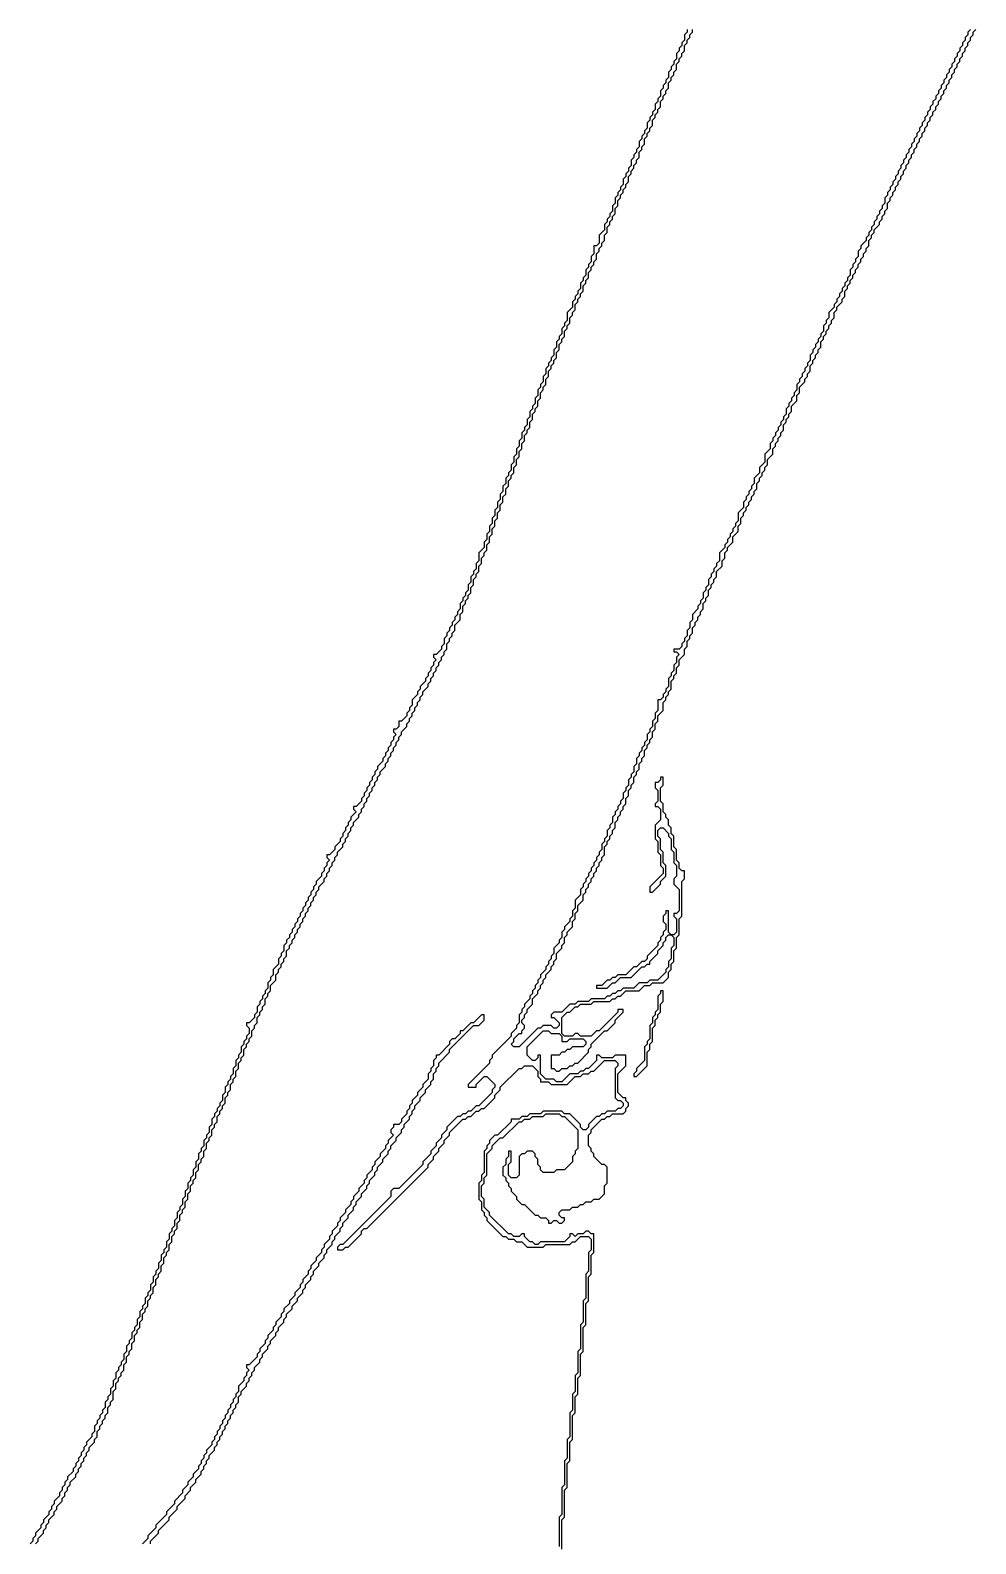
# Model space of a CAD drawing. Header units: metres. Extents: x 0 to 100, y 0 to 141.
# Drawn here: x 30.23 to 39.08, y 35.08 to 49.24 of the extents above; entities that cross this region are included whole.
import ezdxf

# ---------------------------------------------------------------- set-up
doc = ezdxf.new("R2010")
doc.units = ezdxf.units.M

msp = doc.modelspace()

# ---------------------------------------------------------------- linework, layer by layer
for points in [[(36.375, 49.25), (36.375, 49.225), (36.35, 49.2), (36.35, 49.15), (36.325, 49.125), (36.325, 49.1), (36.3, 49.075), (36.3, 49.05), (36.275, 49.025), (36.275, 48.975), (36.25, 48.95), (36.25, 48.925), (36.225, 48.9), (36.225, 48.875), (36.2, 48.85), (36.2, 48.8), (36.175, 48.775), (36.175, 48.75), (36.15, 48.725), (36.15, 48.7), (36.125, 48.675), (36.125, 48.625), (36.1, 48.6), (36.1, 48.575), (36.075, 48.55), (36.075, 48.5), (36.05, 48.475), (36.05, 48.45), (36.025, 48.425), (36.025, 48.4), (36, 48.375), (36, 48.325), (35.975, 48.3), (35.975, 48.275), (35.95, 48.25), (35.95, 48.225), (35.925, 48.2), (35.925, 48.15), (35.9, 48.125), (35.9, 48.1), (35.875, 48.075), (35.875, 48.05), (35.85, 48.025), (35.85, 47.975), (35.825, 47.95), (35.825, 47.925), (35.8, 47.9), (35.8, 47.875), (35.775, 47.85), (35.775, 47.8), (35.75, 47.775), (35.75, 47.75), (35.725, 47.725), (35.725, 47.7), (35.7, 47.675), (35.7, 47.625), (35.675, 47.6), (35.675, 47.55), (35.65, 47.525), (35.65, 47.5), (35.625, 47.475), (35.625, 47.45), (35.6, 47.425), (35.6, 47.375), (35.55, 47.325), (35.55, 47.25), (35.525, 47.225), (35.5, 47.225), (35.5, 47.15), (35.475, 47.125), (35.475, 47.075), (35.45, 47.05), (35.45, 47.025), (35.425, 47), (35.425, 46.95), (35.4, 46.925), (35.4, 46.9), (35.375, 46.875), (35.375, 46.825), (35.35, 46.8), (35.35, 46.775), (35.325, 46.75), (35.325, 46.725), (35.3, 46.7), (35.3, 46.65), (35.25, 46.6), (35.25, 46.525), (35.225, 46.5), (35.225, 46.475), (35.2, 46.45), (35.2, 46.4), (35.175, 46.375), (35.175, 46.35), (35.15, 46.325), (35.15, 46.275), (35.125, 46.25), (35.125, 46.2), (35.1, 46.175), (35.1, 46.15), (35.075, 46.125), (35.075, 46.1), (35.05, 46.075), (35.05, 46.025), (35.025, 46), (35.025, 45.95), (35, 45.925), (35, 45.9), (34.975, 45.875), (34.975, 45.825), (34.95, 45.8), (34.95, 45.75), (34.925, 45.725), (34.925, 45.7), (34.9, 45.675), (34.9, 45.625), (34.875, 45.6), (34.875, 45.55), (34.85, 45.525), (34.85, 45.5), (34.825, 45.475), (34.825, 45.425), (34.8, 45.4), (34.8, 45.35), (34.775, 45.325), (34.775, 45.275), (34.75, 45.25), (34.75, 45.2), (34.725, 45.175), (34.725, 45.125), (34.7, 45.1), (34.7, 45.075), (34.675, 45.05), (34.675, 45), (34.65, 44.975), (34.65, 44.925), (34.625, 44.9), (34.625, 44.85), (34.6, 44.825), (34.6, 44.775), (34.575, 44.75), (34.575, 44.7), (34.55, 44.675), (34.55, 44.625), (34.525, 44.6), (34.525, 44.55), (34.5, 44.525), (34.5, 44.475), (34.475, 44.45), (34.475, 44.4), (34.425, 44.35), (34.425, 44.275), (34.4, 44.25), (34.4, 44.2), (34.375, 44.175), (34.375, 44.15), (34.35, 44.125), (34.35, 44.075), (34.325, 44.05), (34.325, 44), (34.3, 43.975), (34.3, 43.95), (34.275, 43.925), (34.275, 43.9), (34.25, 43.875), (34.25, 43.825), (34.225, 43.8), (34.225, 43.775), (34.2, 43.75), (34.2, 43.725), (34.175, 43.7), (34.175, 43.675), (34.15, 43.65), (34.15, 43.625), (34.125, 43.6), (34.125, 43.575), (34.1, 43.55), (34.1, 43.5), (34.075, 43.475), (34.075, 43.45), (34.025, 43.4), (34, 43.4), (34, 43.375), (34.025, 43.35), (34, 43.325), (34, 43.3), (33.975, 43.275), (33.975, 43.25), (33.95, 43.225), (33.95, 43.2), (33.925, 43.175), (33.925, 43.15), (33.875, 43.1), (33.875, 43.075), (33.85, 43.05), (33.85, 43.025), (33.8, 42.975), (33.8, 42.925), (33.775, 42.9), (33.775, 42.875), (33.75, 42.85), (33.75, 42.825), (33.7, 42.775), (33.675, 42.775), (33.675, 42.725), (33.65, 42.7), (33.625, 42.7), (33.625, 42.675), (33.65, 42.65), (33.625, 42.625), (33.625, 42.6), (33.6, 42.575), (33.6, 42.55), (33.575, 42.525), (33.575, 42.5), (33.55, 42.475), (33.55, 42.45), (33.525, 42.425), (33.525, 42.4), (33.475, 42.35), (33.475, 42.325), (33.45, 42.3), (33.45, 42.275), (33.425, 42.25), (33.425, 42.225), (33.4, 42.2), (33.4, 42.175), (33.375, 42.15), (33.375, 42.125), (33.35, 42.1), (33.35, 42.075), (33.325, 42.05), (33.325, 42.025), (33.275, 41.975), (33.25, 41.975), (33.25, 41.95), (33.275, 41.925), (33.225, 41.875), (33.225, 41.85), (33.2, 41.825), (33.2, 41.8), (33.175, 41.775), (33.175, 41.75), (33.15, 41.725), (33.15, 41.7), (33.125, 41.675), (33.125, 41.65), (33.075, 41.6), (33.075, 41.575), (33.025, 41.525), (33, 41.525), (33, 41.5), (33.025, 41.475), (33, 41.45), (33, 41.425), (32.975, 41.4), (32.975, 41.375), (32.95, 41.35), (32.95, 41.325), (32.9, 41.275), (32.9, 41.25), (32.875, 41.225), (32.875, 41.2), (32.85, 41.175), (32.85, 41.15), (32.825, 41.125), (32.825, 41.1), (32.8, 41.075), (32.8, 41.05), (32.775, 41.025), (32.775, 41), (32.75, 40.975), (32.75, 40.95), (32.725, 40.925), (32.725, 40.9), (32.7, 40.875), (32.7, 40.85), (32.675, 40.825), (32.675, 40.8), (32.65, 40.775), (32.65, 40.75), (32.625, 40.725), (32.625, 40.7), (32.6, 40.675), (32.6, 40.625), (32.575, 40.6), (32.575, 40.575), (32.55, 40.55), (32.55, 40.5), (32.5, 40.45), (32.5, 40.4), (32.475, 40.375), (32.475, 40.35), (32.45, 40.325), (32.45, 40.275), (32.425, 40.25), (32.425, 40.225), (32.4, 40.2), (32.4, 40.175), (32.375, 40.15), (32.375, 40.125), (32.35, 40.1), (32.35, 40.05), (32.325, 40.025), (32.325, 40), (32.275, 39.95), (32.25, 39.95), (32.25, 39.925), (32.275, 39.9), (32.275, 39.85), (32.25, 39.825), (32.25, 39.8), (32.225, 39.775), (32.225, 39.75), (32.2, 39.725), (32.2, 39.675), (32.175, 39.65), (32.175, 39.625), (32.15, 39.6), (32.15, 39.55), (32.125, 39.525), (32.125, 39.475), (32.1, 39.45), (32.1, 39.425), (32.075, 39.4), (32.075, 39.375), (32.05, 39.35), (32.05, 39.3), (32.025, 39.275), (32.025, 39.225), (32, 39.2), (32, 39.175), (31.975, 39.15), (31.975, 39.125), (31.95, 39.1), (31.95, 39.075), (31.925, 39.05), (31.925, 39), (31.9, 38.975), (31.9, 38.925), (31.875, 38.9), (31.875, 38.875), (31.85, 38.85), (31.85, 38.8), (31.825, 38.775), (31.825, 38.75), (31.8, 38.725), (31.8, 38.675), (31.775, 38.65), (31.775, 38.6), (31.75, 38.575), (31.75, 38.525), (31.725, 38.5), (31.725, 38.475), (31.7, 38.45), (31.7, 38.4), (31.675, 38.375), (31.675, 38.325), (31.65, 38.3), (31.65, 38.25), (31.625, 38.225), (31.625, 38.2), (31.6, 38.175), (31.6, 38.125), (31.575, 38.1), (31.575, 38.05), (31.55, 38.025), (31.55, 38), (31.525, 37.975), (31.525, 37.925), (31.5, 37.9), (31.5, 37.85), (31.475, 37.825), (31.475, 37.8), (31.45, 37.775), (31.45, 37.725), (31.425, 37.7), (31.425, 37.65), (31.4, 37.625), (31.4, 37.6), (31.375, 37.575), (31.375, 37.525), (31.35, 37.5), (31.35, 37.45), (31.325, 37.425), (31.325, 37.4), (31.3, 37.375), (31.3, 37.325), (31.275, 37.3), (31.275, 37.275), (31.25, 37.25), (31.25, 37.2), (31.225, 37.175), (31.225, 37.125), (31.2, 37.1), (31.2, 37.075), (31.175, 37.05), (31.175, 37), (31.15, 36.975), (31.15, 36.95), (31.125, 36.925), (31.125, 36.875), (31.1, 36.85), (31.1, 36.8), (31.075, 36.775), (31.075, 36.75), (31.05, 36.725), (31.05, 36.7), (31.025, 36.675), (31.025, 36.625), (31, 36.6), (31, 36.55), (30.975, 36.525), (30.975, 36.475), (30.95, 36.45), (30.95, 36.425), (30.925, 36.4), (30.925, 36.35), (30.9, 36.325), (30.9, 36.3), (30.875, 36.275), (30.875, 36.25), (30.85, 36.225), (30.85, 36.2), (30.825, 36.175), (30.825, 36.125), (30.8, 36.1), (30.8, 36.075), (30.75, 36.025), (30.75, 36), (30.725, 35.975), (30.725, 35.95), (30.7, 35.925), (30.7, 35.9), (30.675, 35.875), (30.675, 35.85), (30.65, 35.825), (30.65, 35.8), (30.625, 35.775), (30.625, 35.75), (30.575, 35.7), (30.575, 35.675), (30.55, 35.65), (30.55, 35.625), (30.525, 35.6), (30.525, 35.575), (30.5, 35.55), (30.5, 35.525), (30.45, 35.475), (30.45, 35.45), (30.425, 35.425), (30.425, 35.4), (30.4, 35.375), (30.4, 35.35), (30.35, 35.3), (30.35, 35.275), (30.325, 35.25), (30.325, 35.225), (30.275, 35.175), (30.275, 35.15), (30.25, 35.125), (30.25, 35.1), (30.225, 35.075)], [(30.275, 35.075), (30.3, 35.1), (30.3, 35.125), (30.35, 35.175), (30.35, 35.2), (30.375, 35.225), (30.375, 35.25), (30.4, 35.275), (30.4, 35.3), (30.45, 35.35), (30.45, 35.375), (30.475, 35.4), (30.475, 35.425), (30.525, 35.475), (30.525, 35.5), (30.55, 35.525), (30.55, 35.55), (30.575, 35.575), (30.575, 35.6), (30.6, 35.625), (30.6, 35.65), (30.65, 35.7), (30.65, 35.725), (30.675, 35.75), (30.675, 35.775), (30.7, 35.8), (30.7, 35.825), (30.725, 35.85), (30.725, 35.875), (30.75, 35.9), (30.75, 35.925), (30.775, 35.95), (30.775, 35.975), (30.825, 36.025), (30.825, 36.05), (30.85, 36.075), (30.85, 36.125), (30.875, 36.15), (30.875, 36.175), (30.9, 36.2), (30.9, 36.225), (30.925, 36.25), (30.925, 36.275), (30.95, 36.3), (30.95, 36.35), (30.975, 36.375), (30.975, 36.4), (31, 36.425), (31, 36.5), (31.025, 36.525), (31.025, 36.575), (31.05, 36.6), (31.05, 36.625), (31.075, 36.65), (31.075, 36.675), (31.1, 36.7), (31.1, 36.75), (31.125, 36.775), (31.125, 36.825), (31.15, 36.85), (31.15, 36.875), (31.175, 36.9), (31.175, 36.95), (31.2, 36.975), (31.2, 37.025), (31.225, 37.05), (31.225, 37.075), (31.25, 37.1), (31.25, 37.15), (31.275, 37.175), (31.275, 37.225), (31.3, 37.25), (31.3, 37.275), (31.325, 37.3), (31.325, 37.35), (31.35, 37.375), (31.35, 37.4), (31.375, 37.425), (31.375, 37.475), (31.4, 37.5), (31.4, 37.55), (31.425, 37.575), (31.425, 37.6), (31.45, 37.625), (31.45, 37.675), (31.475, 37.7), (31.475, 37.75), (31.5, 37.775), (31.5, 37.8), (31.525, 37.825), (31.525, 37.875), (31.55, 37.9), (31.55, 37.95), (31.575, 37.975), (31.575, 38), (31.6, 38.025), (31.6, 38.075), (31.625, 38.1), (31.625, 38.15), (31.65, 38.175), (31.65, 38.2), (31.675, 38.225), (31.675, 38.275), (31.7, 38.3), (31.7, 38.35), (31.725, 38.375), (31.725, 38.425), (31.75, 38.45), (31.75, 38.475), (31.775, 38.5), (31.775, 38.55), (31.8, 38.575), (31.8, 38.625), (31.825, 38.65), (31.825, 38.675), (31.85, 38.7), (31.85, 38.75), (31.875, 38.775), (31.875, 38.825), (31.9, 38.85), (31.9, 38.875), (31.925, 38.9), (31.925, 38.95), (31.95, 38.975), (31.95, 39), (31.975, 39.025), (31.975, 39.075), (32, 39.1), (32, 39.125), (32.025, 39.15), (32.025, 39.175), (32.05, 39.2), (32.05, 39.25), (32.075, 39.275), (32.075, 39.3), (32.1, 39.325), (32.1, 39.375), (32.125, 39.4), (32.125, 39.425), (32.15, 39.45), (32.15, 39.5), (32.175, 39.525), (32.175, 39.575), (32.2, 39.6), (32.2, 39.625), (32.225, 39.65), (32.225, 39.7), (32.25, 39.725), (32.25, 39.75), (32.275, 39.775), (32.275, 39.8), (32.3, 39.825), (32.3, 39.875), (32.325, 39.9), (32.325, 39.925), (32.35, 39.95), (32.35, 40), (32.375, 40.025), (32.375, 40.05), (32.4, 40.075), (32.4, 40.1), (32.425, 40.125), (32.425, 40.175), (32.45, 40.2), (32.45, 40.225), (32.475, 40.25), (32.475, 40.3), (32.525, 40.35), (32.525, 40.4), (32.55, 40.425), (32.55, 40.45), (32.575, 40.475), (32.575, 40.5), (32.6, 40.525), (32.6, 40.55), (32.625, 40.575), (32.625, 40.625), (32.65, 40.65), (32.65, 40.675), (32.675, 40.7), (32.675, 40.725), (32.7, 40.75), (32.7, 40.775), (32.725, 40.8), (32.725, 40.825), (32.75, 40.85), (32.75, 40.875), (32.775, 40.9), (32.775, 40.925), (32.8, 40.95), (32.8, 40.975), (32.825, 41), (32.825, 41.025), (32.85, 41.05), (32.85, 41.075), (32.875, 41.1), (32.875, 41.125), (32.9, 41.15), (32.9, 41.175), (32.925, 41.2), (32.925, 41.225), (32.975, 41.275), (32.975, 41.3), (33, 41.325), (33, 41.35), (33.025, 41.375), (33.025, 41.4), (33.05, 41.425), (33.05, 41.45), (33.075, 41.475), (33.075, 41.5), (33.1, 41.525), (33.1, 41.55), (33.15, 41.6), (33.15, 41.625), (33.175, 41.65), (33.175, 41.675), (33.2, 41.7), (33.2, 41.725), (33.225, 41.75), (33.225, 41.775), (33.25, 41.8), (33.25, 41.825), (33.3, 41.875), (33.3, 41.9), (33.325, 41.925), (33.325, 41.95), (33.35, 41.975), (33.35, 42), (33.375, 42.025), (33.375, 42.05), (33.4, 42.075), (33.4, 42.1), (33.425, 42.125), (33.425, 42.15), (33.45, 42.175), (33.45, 42.2), (33.475, 42.225), (33.475, 42.25), (33.5, 42.275), (33.5, 42.3), (33.55, 42.35), (33.55, 42.375), (33.575, 42.4), (33.575, 42.425), (33.6, 42.45), (33.6, 42.475), (33.625, 42.5), (33.625, 42.525), (33.65, 42.55), (33.65, 42.575), (33.675, 42.6), (33.675, 42.625), (33.7, 42.65), (33.7, 42.675), (33.75, 42.725), (33.75, 42.75), (33.775, 42.775), (33.775, 42.8), (33.8, 42.825), (33.8, 42.85), (33.825, 42.875), (33.825, 42.9), (33.85, 42.925), (33.85, 42.95), (33.875, 42.975), (33.875, 43), (33.9, 43.025), (33.9, 43.05), (33.95, 43.1), (33.95, 43.125), (33.975, 43.15), (33.975, 43.175), (34, 43.2), (34, 43.225), (34.025, 43.25), (34.025, 43.275), (34.05, 43.3), (34.05, 43.325), (34.075, 43.35), (34.075, 43.375), (34.1, 43.4), (34.1, 43.425), (34.125, 43.45), (34.125, 43.5), (34.15, 43.525), (34.15, 43.55), (34.175, 43.575), (34.175, 43.6), (34.2, 43.625), (34.2, 43.675), (34.25, 43.725), (34.25, 43.775), (34.275, 43.8), (34.275, 43.85), (34.3, 43.875), (34.3, 43.9), (34.325, 43.925), (34.325, 43.95), (34.35, 43.975), (34.35, 44.025), (34.375, 44.05), (34.375, 44.1), (34.4, 44.125), (34.4, 44.15), (34.425, 44.175), (34.425, 44.225), (34.45, 44.25), (34.45, 44.3), (34.475, 44.325), (34.475, 44.35), (34.5, 44.375), (34.5, 44.425), (34.525, 44.45), (34.525, 44.5), (34.55, 44.525), (34.55, 44.575), (34.575, 44.6), (34.575, 44.65), (34.6, 44.675), (34.6, 44.725), (34.625, 44.75), (34.625, 44.8), (34.65, 44.825), (34.65, 44.875), (34.675, 44.9), (34.675, 44.95), (34.7, 44.975), (34.7, 45.025), (34.725, 45.05), (34.725, 45.075), (34.75, 45.1), (34.75, 45.15), (34.775, 45.175), (34.775, 45.225), (34.8, 45.25), (34.8, 45.3), (34.825, 45.325), (34.825, 45.375), (34.85, 45.4), (34.85, 45.45), (34.875, 45.475), (34.875, 45.5), (34.9, 45.525), (34.9, 45.575), (34.925, 45.6), (34.925, 45.65), (34.95, 45.675), (34.95, 45.7), (34.975, 45.725), (34.975, 45.775), (35, 45.8), (35, 45.85), (35.025, 45.875), (35.025, 45.9), (35.05, 45.925), (35.05, 45.975), (35.075, 46), (35.075, 46.05), (35.1, 46.075), (35.1, 46.1), (35.125, 46.125), (35.125, 46.15), (35.15, 46.175), (35.15, 46.225), (35.175, 46.25), (35.175, 46.3), (35.2, 46.325), (35.2, 46.35), (35.225, 46.375), (35.225, 46.425), (35.25, 46.45), (35.25, 46.475), (35.275, 46.5), (35.275, 46.55), (35.3, 46.575), (35.3, 46.6), (35.325, 46.625), (35.325, 46.675), (35.35, 46.7), (35.35, 46.725), (35.375, 46.75), (35.375, 46.775), (35.4, 46.8), (35.4, 46.85), (35.425, 46.875), (35.425, 46.9), (35.45, 46.925), (35.45, 46.975), (35.475, 47), (35.475, 47.025), (35.5, 47.05), (35.5, 47.075), (35.525, 47.1), (35.525, 47.15), (35.55, 47.175), (35.55, 47.2), (35.575, 47.225), (35.575, 47.25), (35.6, 47.275), (35.6, 47.325), (35.625, 47.35), (35.625, 47.4), (35.65, 47.425), (35.65, 47.45), (35.675, 47.475), (35.675, 47.5), (35.7, 47.525), (35.7, 47.575), (35.725, 47.6), (35.725, 47.65), (35.75, 47.675), (35.75, 47.7), (35.775, 47.725), (35.775, 47.75), (35.8, 47.775), (35.8, 47.8), (35.825, 47.825), (35.825, 47.875), (35.85, 47.9), (35.85, 47.925), (35.875, 47.95), (35.875, 47.975), (35.9, 48), (35.9, 48.025), (35.925, 48.05), (35.925, 48.1), (35.95, 48.125), (35.95, 48.15), (35.975, 48.175), (35.975, 48.225), (36, 48.25), (36, 48.275), (36.025, 48.3), (36.025, 48.325), (36.05, 48.35), (36.05, 48.4), (36.075, 48.425), (36.075, 48.45), (36.1, 48.475), (36.1, 48.5), (36.125, 48.525), (36.125, 48.575), (36.15, 48.6), (36.15, 48.625), (36.175, 48.65), (36.175, 48.675), (36.2, 48.7), (36.2, 48.75), (36.225, 48.775), (36.225, 48.8), (36.25, 48.825), (36.25, 48.85), (36.275, 48.875), (36.275, 48.925), (36.3, 48.95), (36.3, 48.975), (36.325, 49), (36.325, 49.025), (36.35, 49.05), (36.35, 49.1), (36.375, 49.125), (36.375, 49.15), (36.4, 49.175), (36.4, 49.2), (36.425, 49.225), (36.425, 49.25)], [(39.025, 49.25), (39, 49.225), (39, 49.2), (38.975, 49.175), (38.975, 49.15), (38.95, 49.125), (38.95, 49.1), (38.925, 49.075), (38.925, 49.05), (38.9, 49.025), (38.9, 49), (38.875, 48.975), (38.875, 48.95), (38.85, 48.925), (38.85, 48.9), (38.825, 48.875), (38.825, 48.85), (38.8, 48.825), (38.8, 48.8), (38.775, 48.775), (38.775, 48.75), (38.75, 48.725), (38.75, 48.7), (38.725, 48.675), (38.725, 48.65), (38.7, 48.625), (38.7, 48.6), (38.675, 48.575), (38.675, 48.55), (38.65, 48.525), (38.65, 48.5), (38.625, 48.475), (38.625, 48.45), (38.6, 48.425), (38.6, 48.4), (38.575, 48.375), (38.575, 48.35), (38.55, 48.325), (38.55, 48.3), (38.525, 48.275), (38.525, 48.25), (38.5, 48.225), (38.5, 48.2), (38.475, 48.175), (38.475, 48.15), (38.45, 48.125), (38.45, 48.1), (38.425, 48.075), (38.425, 48.05), (38.4, 48.025), (38.4, 48), (38.375, 47.975), (38.375, 47.95), (38.35, 47.925), (38.35, 47.9), (38.325, 47.875), (38.325, 47.85), (38.3, 47.825), (38.3, 47.8), (38.275, 47.775), (38.275, 47.75), (38.25, 47.725), (38.25, 47.7), (38.225, 47.675), (38.225, 47.625), (38.2, 47.6), (38.2, 47.575), (38.175, 47.55), (38.175, 47.525), (38.15, 47.5), (38.15, 47.475), (38.125, 47.45), (38.125, 47.425), (38.1, 47.4), (38.1, 47.375), (38.075, 47.35), (38.075, 47.325), (38.05, 47.3), (38.05, 47.275), (38, 47.225), (38, 47.2), (37.975, 47.175), (37.975, 47.125), (37.95, 47.1), (37.95, 47.075), (37.925, 47.05), (37.925, 47.025), (37.9, 47), (37.9, 46.95), (37.875, 46.925), (37.875, 46.9), (37.85, 46.875), (37.85, 46.85), (37.825, 46.825), (37.825, 46.8), (37.8, 46.775), (37.8, 46.75), (37.775, 46.725), (37.775, 46.7), (37.75, 46.675), (37.75, 46.65), (37.7, 46.6), (37.7, 46.55), (37.675, 46.525), (37.675, 46.5), (37.65, 46.475), (37.65, 46.425), (37.625, 46.4), (37.625, 46.375), (37.6, 46.35), (37.6, 46.325), (37.575, 46.3), (37.575, 46.275), (37.55, 46.25), (37.55, 46.225), (37.525, 46.2), (37.525, 46.15), (37.5, 46.125), (37.5, 46.1), (37.475, 46.075), (37.475, 46.05), (37.45, 46.025), (37.45, 46), (37.425, 45.975), (37.425, 45.95), (37.4, 45.925), (37.4, 45.875), (37.375, 45.85), (37.375, 45.825), (37.35, 45.8), (37.35, 45.775), (37.325, 45.75), (37.325, 45.725), (37.3, 45.7), (37.3, 45.65), (37.275, 45.625), (37.275, 45.6), (37.25, 45.575), (37.25, 45.55), (37.225, 45.525), (37.225, 45.5), (37.2, 45.475), (37.2, 45.45), (37.175, 45.425), (37.175, 45.4), (37.15, 45.375), (37.15, 45.325), (37.1, 45.275), (37.1, 45.2), (37.05, 45.15), (37.05, 45.1), (37, 45.05), (37, 45), (36.975, 44.975), (36.975, 44.95), (36.95, 44.925), (36.95, 44.9), (36.925, 44.875), (36.925, 44.85), (36.9, 44.825), (36.9, 44.775), (36.85, 44.725), (36.85, 44.65), (36.825, 44.625), (36.825, 44.6), (36.8, 44.575), (36.8, 44.55), (36.775, 44.525), (36.775, 44.5), (36.75, 44.475), (36.75, 44.45), (36.725, 44.425), (36.725, 44.4), (36.675, 44.35), (36.675, 44.275), (36.65, 44.25), (36.65, 44.225), (36.625, 44.2), (36.625, 44.175), (36.6, 44.15), (36.6, 44.125), (36.575, 44.1), (36.575, 44.05), (36.55, 44.025), (36.55, 44), (36.525, 43.975), (36.525, 43.925), (36.5, 43.9), (36.5, 43.875), (36.475, 43.85), (36.475, 43.825), (36.425, 43.775), (36.425, 43.725), (36.4, 43.7), (36.4, 43.65), (36.375, 43.625), (36.375, 43.575), (36.35, 43.55), (36.35, 43.525), (36.325, 43.5), (36.325, 43.475), (36.3, 43.45), (36.25, 43.45), (36.25, 43.425), (36.275, 43.425), (36.3, 43.4), (36.275, 43.375), (36.275, 43.325), (36.25, 43.3), (36.25, 43.25), (36.225, 43.225), (36.225, 43.2), (36.2, 43.175), (36.2, 43.1), (36.175, 43.075), (36.175, 43.05), (36.15, 43.025), (36.15, 43), (36.125, 42.975), (36.1, 42.975), (36.1, 42.875), (36.075, 42.85), (36.075, 42.8), (36.05, 42.775), (36.05, 42.725), (36.025, 42.7), (36.025, 42.675), (36, 42.65), (36, 42.6), (35.975, 42.575), (35.975, 42.55), (35.95, 42.525), (35.95, 42.5), (35.925, 42.475), (35.925, 42.45), (35.9, 42.425), (35.9, 42.375), (35.875, 42.35), (35.875, 42.3), (35.85, 42.275), (35.85, 42.25), (35.825, 42.225), (35.825, 42.175), (35.8, 42.15), (35.8, 42.125), (35.775, 42.1), (35.775, 42.05), (35.75, 42.025), (35.75, 42), (35.725, 41.975), (35.725, 41.95), (35.7, 41.925), (35.7, 41.9), (35.675, 41.875), (35.675, 41.825), (35.65, 41.8), (35.65, 41.775), (35.625, 41.75), (35.625, 41.7), (35.6, 41.675), (35.6, 41.65), (35.575, 41.625), (35.575, 41.575), (35.55, 41.55), (35.55, 41.525), (35.525, 41.5), (35.525, 41.475), (35.5, 41.45), (35.5, 41.425), (35.475, 41.4), (35.475, 41.375), (35.45, 41.35), (35.45, 41.325), (35.425, 41.3), (35.425, 41.275), (35.4, 41.25), (35.4, 41.225), (35.375, 41.2), (35.375, 41.15), (35.325, 41.1), (35.325, 41.025), (35.3, 41), (35.3, 40.95), (35.275, 40.925), (35.275, 40.9), (35.225, 40.85), (35.225, 40.825), (35.2, 40.8), (35.2, 40.75), (35.175, 40.725), (35.175, 40.7), (35.125, 40.65), (35.125, 40.6), (35.1, 40.575), (35.1, 40.55), (35.075, 40.525), (35.075, 40.5), (35.05, 40.475), (35.05, 40.45), (35, 40.4), (35, 40.375), (34.975, 40.35), (34.975, 40.325), (34.95, 40.3), (34.95, 40.275), (34.925, 40.25), (34.925, 40.225), (34.9, 40.2), (34.9, 40.175), (34.85, 40.125), (34.85, 40.1), (34.825, 40.075), (34.825, 40.05), (34.8, 40.025), (34.8, 39.95), (34.775, 39.925), (34.775, 39.9), (34.725, 39.85), (34.725, 39.825), (34.55, 39.65), (34.55, 39.625), (34.525, 39.6), (34.525, 39.575), (34.325, 39.375), (34.325, 39.35), (34.4, 39.35), (34.4, 39.375), (34.475, 39.45), (34.5, 39.45), (34.575, 39.375), (34.575, 39.35), (34.55, 39.325), (34.55, 39.3), (34.425, 39.175), (34.4, 39.175), (34.35, 39.125), (34.325, 39.125), (34.3, 39.1), (34.275, 39.1), (34.25, 39.075), (34.225, 39.075), (34.125, 38.975), (34.125, 38.95), (34.075, 38.9), (34.075, 38.875), (34.025, 38.825), (34.025, 38.8), (33.975, 38.75), (33.975, 38.725), (33.9, 38.65), (33.9, 38.625), (33.675, 38.4), (33.625, 38.4), (33.6, 38.375), (33.6, 38.325), (33.15, 37.875), (33.125, 37.875), (33.1, 37.85), (33.1, 37.825), (33.15, 37.825), (33.175, 37.85), (33.2, 37.85), (33.325, 37.975), (33.325, 38), (33.35, 38.025), (33.375, 38.025), (33.95, 38.6), (33.95, 38.625), (34, 38.675), (34, 38.7), (34.05, 38.75), (34.05, 38.775), (34.1, 38.825), (34.1, 38.85), (34.15, 38.9), (34.15, 38.925), (34.275, 39.05), (34.3, 39.05), (34.325, 39.075), (34.35, 39.075), (34.4, 39.125), (34.425, 39.125), (34.45, 39.15), (34.475, 39.15), (34.575, 39.25), (34.575, 39.275), (34.625, 39.325), (34.625, 39.35), (34.8, 39.525), (34.825, 39.525), (34.85, 39.55), (34.925, 39.55), (34.975, 39.5), (34.975, 39.45), (35, 39.425), (35, 39.4), (35.075, 39.4), (35.1, 39.375), (35.25, 39.375), (35.325, 39.45), (35.375, 39.45), (35.4, 39.475), (35.45, 39.475), (35.475, 39.5), (35.5, 39.5), (35.6, 39.6), (35.7, 39.6), (35.725, 39.575), (35.725, 39.55), (35.7, 39.525), (35.7, 39.25), (35.725, 39.225), (35.75, 39.225), (35.775, 39.2), (35.775, 39.175), (35.75, 39.15), (35.725, 39.15), (35.7, 39.125), (35.625, 39.125), (35.6, 39.1), (35.575, 39.1), (35.55, 39.075), (35.525, 39.075), (35.45, 39), (35.45, 38.975), (35.425, 38.95), (35.4, 38.95), (35.375, 38.975), (35.375, 39), (35.275, 39.1), (35.225, 39.1), (35.2, 39.125), (35.025, 39.125), (35, 39.1), (34.9, 39.1), (34.875, 39.075), (34.825, 39.075), (34.8, 39.05), (34.725, 39.05), (34.725, 39.025), (34.6, 38.9), (34.575, 38.9), (34.525, 38.85), (34.525, 38.825), (34.5, 38.8), (34.5, 38.775), (34.475, 38.75), (34.475, 38.55), (34.45, 38.525), (34.45, 38.475), (34.425, 38.45), (34.425, 38.3), (34.45, 38.275), (34.45, 38.2), (34.475, 38.175), (34.475, 38.15), (34.5, 38.125), (34.5, 38.1), (34.65, 37.95), (34.675, 37.95), (34.7, 37.925), (34.75, 37.925), (34.775, 37.9), (34.825, 37.9), (34.875, 37.85), (35.025, 37.85), (35.05, 37.875), (35.275, 37.875), (35.3, 37.9), (35.325, 37.9), (35.375, 37.95), (35.45, 37.95), (35.475, 37.925), (35.475, 37.825), (35.45, 37.8), (35.45, 37.625), (35.425, 37.6), (35.425, 37.375), (35.4, 37.35), (35.4, 37.15), (35.375, 37.125), (35.375, 36.9), (35.35, 36.875), (35.35, 36.675), (35.325, 36.65), (35.325, 36.5), (35.3, 36.475), (35.3, 36.325), (35.275, 36.3), (35.275, 36.075), (35.25, 36.05), (35.25, 35.875), (35.225, 35.85), (35.225, 35.625), (35.2, 35.6), (35.2, 35.35), (35.175, 35.325), (35.175, 35.05)], [(35.2, 35.025), (35.2, 35.3), (35.225, 35.325), (35.225, 35.575), (35.25, 35.6), (35.25, 35.825), (35.275, 35.85), (35.275, 36.025), (35.3, 36.05), (35.3, 36.275), (35.325, 36.3), (35.325, 36.45), (35.35, 36.475), (35.35, 36.625), (35.375, 36.65), (35.375, 36.85), (35.4, 36.875), (35.4, 37.1), (35.425, 37.125), (35.425, 37.325), (35.45, 37.35), (35.45, 37.575), (35.475, 37.6), (35.475, 37.775), (35.5, 37.8), (35.5, 37.975), (35.475, 37.975), (35.45, 38), (35.425, 38), (35.4, 37.975), (35.35, 37.975), (35.325, 37.95), (35.3, 37.975), (35.275, 37.975), (35.275, 37.95), (35.225, 37.9), (35, 37.9), (34.975, 37.875), (34.95, 37.875), (34.925, 37.9), (34.9, 37.9), (34.85, 37.95), (34.85, 37.975), (34.825, 37.975), (34.8, 37.95), (34.75, 37.95), (34.725, 37.975), (34.7, 37.975), (34.525, 38.15), (34.525, 38.175), (34.475, 38.225), (34.475, 38.3), (34.45, 38.325), (34.45, 38.425), (34.475, 38.45), (34.475, 38.5), (34.5, 38.525), (34.5, 38.725), (34.55, 38.775), (34.55, 38.8), (34.625, 38.875), (34.65, 38.875), (34.8, 39.025), (34.825, 39.025), (34.85, 39.05), (34.9, 39.05), (34.925, 39.075), (35.025, 39.075), (35.05, 39.1), (35.175, 39.1), (35.2, 39.075), (35.225, 39.075), (35.35, 38.95), (35.35, 38.775), (35.325, 38.75), (35.325, 38.725), (35.3, 38.7), (35.3, 38.65), (35.225, 38.575), (35.15, 38.575), (35.125, 38.55), (35.025, 38.55), (35, 38.575), (35, 38.6), (34.975, 38.625), (34.975, 38.675), (34.95, 38.7), (34.95, 38.725), (34.925, 38.75), (34.875, 38.75), (34.85, 38.725), (34.825, 38.725), (34.8, 38.7), (34.8, 38.525), (34.775, 38.5), (34.725, 38.5), (34.7, 38.525), (34.7, 38.625), (34.725, 38.65), (34.725, 38.75), (34.7, 38.75), (34.7, 38.7), (34.675, 38.675), (34.675, 38.625), (34.65, 38.6), (34.65, 38.525), (34.675, 38.5), (34.675, 38.475), (34.7, 38.45), (34.7, 38.425), (34.725, 38.4), (34.725, 38.375), (34.775, 38.325), (34.775, 38.3), (34.825, 38.25), (34.85, 38.25), (34.95, 38.15), (34.975, 38.15), (35, 38.125), (35.05, 38.125), (35.075, 38.1), (35.075, 38.075), (35.1, 38.075), (35.125, 38.1), (35.15, 38.1), (35.175, 38.075), (35.2, 38.075), (35.225, 38.1), (35.225, 38.125), (35.2, 38.125), (35.175, 38.15), (35.175, 38.175), (35.2, 38.2), (35.275, 38.2), (35.3, 38.225), (35.35, 38.225), (35.375, 38.25), (35.4, 38.25), (35.425, 38.275), (35.475, 38.275), (35.5, 38.3), (35.55, 38.3), (35.6, 38.35), (35.6, 38.425), (35.625, 38.45), (35.625, 38.6), (35.6, 38.625), (35.575, 38.625), (35.5, 38.7), (35.5, 38.725), (35.475, 38.75), (35.475, 38.775), (35.45, 38.8), (35.45, 38.9), (35.475, 38.925), (35.475, 38.95), (35.575, 39.05), (35.6, 39.05), (35.625, 39.075), (35.65, 39.075), (35.675, 39.1), (35.775, 39.1), (35.8, 39.125), (35.8, 39.15), (35.825, 39.175), (35.825, 39.2), (35.8, 39.225), (35.8, 39.25), (35.775, 39.25), (35.725, 39.3), (35.725, 39.475), (35.8, 39.55), (35.8, 39.65), (35.7, 39.65), (35.675, 39.625), (35.575, 39.625), (35.55, 39.65), (35.525, 39.65), (35.525, 39.6), (35.45, 39.525), (35.425, 39.525), (35.4, 39.5), (35.375, 39.5), (35.35, 39.475), (35.275, 39.475), (35.2, 39.4), (35.15, 39.4), (35.125, 39.425), (35.05, 39.425), (35, 39.475), (35, 39.65), (34.975, 39.65), (34.975, 39.625), (34.95, 39.6), (34.925, 39.6), (34.875, 39.65), (34.875, 39.725), (35.025, 39.875), (35.075, 39.875), (35.1, 39.85), (35.175, 39.85), (35.2, 39.825), (35.2, 39.775), (35.25, 39.775), (35.275, 39.8), (35.4, 39.8), (35.425, 39.775), (35.425, 39.75), (35.4, 39.725), (35.3, 39.725), (35.275, 39.7), (35.25, 39.7), (35.225, 39.675), (35.2, 39.675), (35.175, 39.65), (35.1, 39.65), (35.1, 39.525), (35.125, 39.525), (35.15, 39.5), (35.175, 39.5), (35.2, 39.525), (35.25, 39.525), (35.275, 39.55), (35.3, 39.55), (35.325, 39.575), (35.35, 39.575), (35.45, 39.675), (35.45, 39.7), (35.475, 39.725), (35.475, 39.75), (35.6, 39.875), (35.625, 39.875), (35.7, 39.95), (35.7, 39.975), (35.775, 40.05), (35.775, 40.075), (35.725, 40.075), (35.725, 40.05), (35.55, 39.875), (35.525, 39.875), (35.475, 39.825), (35.375, 39.825), (35.35, 39.85), (35.325, 39.85), (35.3, 39.825), (35.225, 39.825), (35.2, 39.85), (35.2, 40), (35.25, 40.05), (35.275, 40.05), (35.325, 40.1), (35.35, 40.1), (35.375, 40.125), (35.475, 40.125), (35.5, 40.15), (35.65, 40.15), (35.675, 40.175), (35.7, 40.175), (35.725, 40.2), (35.75, 40.2), (35.8, 40.25), (35.925, 40.25), (35.975, 40.3), (36.025, 40.3), (36.05, 40.325), (36.15, 40.325), (36.2, 40.375), (36.2, 40.425), (36.225, 40.45), (36.225, 40.5), (36.25, 40.525), (36.25, 40.625), (36.275, 40.65), (36.275, 40.75), (36.3, 40.775), (36.3, 40.925), (36.325, 40.95), (36.325, 41.275), (36.35, 41.3), (36.35, 41.375), (36.325, 41.375), (36.3, 41.4), (36.3, 41.45), (36.275, 41.475), (36.275, 41.575), (36.25, 41.6), (36.25, 41.7), (36.225, 41.725), (36.225, 41.775), (36.2, 41.8), (36.2, 41.85), (36.175, 41.875), (36.175, 41.9), (36.15, 41.925), (36.15, 42), (36.125, 42.025), (36.125, 42.15), (36.15, 42.175), (36.15, 42.25), (36.125, 42.25), (36.125, 42.225), (36.1, 42.2), (36.075, 42.2), (36.075, 42.15), (36.1, 42.125), (36.1, 42.025), (36.075, 42), (36.075, 41.975), (36.1, 41.975), (36.125, 41.95), (36.125, 41.85), (36.075, 41.8), (36.075, 41.675), (36.1, 41.65), (36.1, 41.55), (36.125, 41.525), (36.125, 41.425), (36.15, 41.4), (36.15, 41.35), (36.025, 41.225), (36.025, 41.175), (36.05, 41.175), (36.125, 41.25), (36.125, 41.275), (36.175, 41.325), (36.175, 41.425), (36.15, 41.45), (36.15, 41.55), (36.125, 41.575), (36.125, 41.675), (36.1, 41.7), (36.1, 41.75), (36.125, 41.775), (36.15, 41.775), (36.2, 41.725), (36.2, 41.7), (36.225, 41.675), (36.225, 41.575), (36.25, 41.55), (36.25, 41.45), (36.275, 41.425), (36.275, 41.325), (36.25, 41.3), (36.25, 41.25), (36.3, 41.2), (36.3, 41), (36.275, 40.975), (36.25, 40.975), (36.25, 40.95), (36.275, 40.925), (36.275, 40.8), (36.25, 40.775), (36.225, 40.775), (36.2, 40.8), (36.2, 41), (36.175, 41), (36.175, 40.975), (36.15, 40.95), (36.15, 40.9), (36.175, 40.875), (36.175, 40.825), (36.15, 40.8), (36.15, 40.775), (36.125, 40.75), (36.125, 40.725), (36.1, 40.7), (36.1, 40.675), (36, 40.575), (36, 40.55), (35.975, 40.525), (35.95, 40.525), (35.9, 40.475), (35.875, 40.475), (35.8, 40.4), (35.725, 40.4), (35.7, 40.375), (35.675, 40.375), (35.65, 40.35), (35.625, 40.35), (35.575, 40.3), (35.525, 40.3), (35.525, 40.275), (35.625, 40.275), (35.675, 40.325), (35.7, 40.325), (35.75, 40.375), (35.85, 40.375), (35.95, 40.475), (35.975, 40.475), (36, 40.5), (36.025, 40.5), (36.025, 40.525), (36.1, 40.6), (36.1, 40.625), (36.15, 40.675), (36.15, 40.7), (36.175, 40.725), (36.175, 40.75), (36.2, 40.775), (36.225, 40.775), (36.25, 40.75), (36.25, 40.675), (36.225, 40.65), (36.225, 40.55), (36.2, 40.525), (36.2, 40.475), (36.175, 40.45), (36.175, 40.425), (36.1, 40.35), (36.025, 40.35), (36, 40.325), (35.925, 40.325), (35.875, 40.275), (35.775, 40.275), (35.75, 40.25), (35.725, 40.25), (35.7, 40.225), (35.675, 40.225), (35.65, 40.2), (35.625, 40.2), (35.6, 40.175), (35.475, 40.175), (35.45, 40.15), (35.35, 40.15), (35.325, 40.125), (35.275, 40.125), (35.2, 40.05), (35.125, 40.05), (35.1, 40.025), (35.1, 40), (35.125, 40), (35.175, 39.95), (35.175, 39.925), (35.15, 39.9), (35.125, 39.9), (35.1, 39.925), (35.025, 39.925), (35, 39.9), (34.975, 39.9), (34.8, 39.725), (34.75, 39.725), (34.725, 39.75), (34.75, 39.775), (34.75, 39.8), (34.8, 39.85), (34.825, 39.85), (34.825, 39.875), (34.85, 39.9), (34.85, 39.925), (34.825, 39.95), (34.825, 39.975), (34.85, 40), (34.85, 40.025), (34.875, 40.05), (34.875, 40.075), (34.925, 40.125), (34.925, 40.175), (34.975, 40.225), (34.975, 40.25), (35, 40.275), (35, 40.3), (35.025, 40.325), (35.025, 40.35), (35.05, 40.375), (35.05, 40.4), (35.1, 40.45), (35.1, 40.475), (35.125, 40.5), (35.125, 40.525), (35.15, 40.55), (35.15, 40.6), (35.2, 40.65), (35.2, 40.675), (35.225, 40.7), (35.225, 40.75), (35.25, 40.775), (35.25, 40.8), (35.3, 40.85), (35.3, 40.9), (35.325, 40.925), (35.325, 40.975), (35.35, 41), (35.35, 41.05), (35.4, 41.1), (35.4, 41.15), (35.425, 41.175), (35.425, 41.2), (35.45, 41.225), (35.45, 41.25), (35.475, 41.275), (35.475, 41.3), (35.5, 41.325), (35.5, 41.35), (35.525, 41.375), (35.525, 41.4), (35.55, 41.425), (35.55, 41.45), (35.575, 41.475), (35.575, 41.5), (35.6, 41.525), (35.6, 41.6), (35.625, 41.625), (35.625, 41.65), (35.65, 41.675), (35.65, 41.7), (35.675, 41.725), (35.675, 41.75), (35.7, 41.775), (35.7, 41.825), (35.725, 41.85), (35.725, 41.875), (35.75, 41.9), (35.75, 41.925), (35.775, 41.95), (35.775, 41.975), (35.8, 42), (35.8, 42.05), (35.825, 42.075), (35.825, 42.125), (35.85, 42.15), (35.85, 42.175), (35.875, 42.2), (35.875, 42.25), (35.9, 42.275), (35.9, 42.3), (35.925, 42.325), (35.925, 42.375), (35.95, 42.4), (35.95, 42.425), (35.975, 42.45), (35.975, 42.5), (36, 42.525), (36, 42.55), (36.025, 42.575), (36.025, 42.6), (36.05, 42.625), (36.05, 42.675), (36.075, 42.7), (36.075, 42.75), (36.1, 42.775), (36.1, 42.825), (36.15, 42.875), (36.15, 42.95), (36.175, 42.975), (36.175, 43), (36.2, 43.025), (36.2, 43.05), (36.225, 43.075), (36.225, 43.15), (36.25, 43.175), (36.25, 43.2), (36.275, 43.225), (36.275, 43.275), (36.3, 43.3), (36.3, 43.35), (36.35, 43.4), (36.35, 43.45), (36.375, 43.475), (36.375, 43.525), (36.4, 43.55), (36.4, 43.575), (36.425, 43.6), (36.425, 43.65), (36.45, 43.675), (36.45, 43.7), (36.475, 43.725), (36.475, 43.75), (36.5, 43.775), (36.5, 43.8), (36.525, 43.825), (36.525, 43.875), (36.55, 43.9), (36.55, 43.925), (36.575, 43.95), (36.575, 44), (36.6, 44.025), (36.6, 44.05), (36.625, 44.075), (36.625, 44.1), (36.65, 44.125), (36.65, 44.175), (36.7, 44.225), (36.7, 44.275), (36.725, 44.3), (36.725, 44.35), (36.75, 44.375), (36.75, 44.4), (36.8, 44.45), (36.8, 44.5), (36.85, 44.55), (36.85, 44.6), (36.875, 44.625), (36.875, 44.675), (36.9, 44.7), (36.9, 44.725), (36.925, 44.75), (36.925, 44.775), (36.95, 44.8), (36.95, 44.825), (36.975, 44.85), (36.975, 44.875), (37, 44.9), (37, 44.925), (37.025, 44.95), (37.025, 45), (37.05, 45.025), (37.05, 45.05), (37.075, 45.075), (37.075, 45.1), (37.1, 45.125), (37.1, 45.15), (37.125, 45.175), (37.125, 45.225), (37.175, 45.275), (37.175, 45.325), (37.2, 45.35), (37.2, 45.375), (37.225, 45.4), (37.225, 45.425), (37.25, 45.45), (37.25, 45.475), (37.275, 45.5), (37.275, 45.55), (37.3, 45.575), (37.3, 45.6), (37.325, 45.625), (37.325, 45.65), (37.35, 45.675), (37.35, 45.725), (37.4, 45.775), (37.4, 45.825), (37.425, 45.85), (37.425, 45.9), (37.475, 45.95), (37.475, 45.975), (37.5, 46), (37.5, 46.025), (37.525, 46.05), (37.525, 46.1), (37.55, 46.125), (37.55, 46.15), (37.575, 46.175), (37.575, 46.2), (37.6, 46.225), (37.6, 46.25), (37.625, 46.275), (37.625, 46.325), (37.65, 46.35), (37.65, 46.375), (37.675, 46.4), (37.675, 46.425), (37.7, 46.45), (37.7, 46.475), (37.725, 46.5), (37.725, 46.525), (37.75, 46.55), (37.75, 46.6), (37.775, 46.625), (37.775, 46.65), (37.825, 46.7), (37.825, 46.725), (37.85, 46.75), (37.85, 46.8), (37.875, 46.825), (37.875, 46.85), (37.9, 46.875), (37.9, 46.9), (37.925, 46.925), (37.925, 46.95), (37.95, 46.975), (37.95, 47), (37.975, 47.025), (37.975, 47.05), (38, 47.075), (38, 47.1), (38.025, 47.125), (38.025, 47.15), (38.05, 47.175), (38.05, 47.2), (38.075, 47.225), (38.075, 47.275), (38.1, 47.3), (38.1, 47.325), (38.125, 47.35), (38.125, 47.375), (38.175, 47.425), (38.175, 47.45), (38.2, 47.475), (38.2, 47.5), (38.225, 47.525), (38.225, 47.55), (38.25, 47.575), (38.25, 47.625), (38.275, 47.65), (38.275, 47.675), (38.3, 47.7), (38.3, 47.725), (38.325, 47.75), (38.325, 47.775), (38.35, 47.8), (38.35, 47.825), (38.375, 47.85), (38.375, 47.875), (38.4, 47.9), (38.4, 47.925), (38.425, 47.95), (38.425, 47.975), (38.45, 48), (38.45, 48.025), (38.475, 48.05), (38.475, 48.075), (38.5, 48.1), (38.5, 48.125), (38.525, 48.15), (38.525, 48.175), (38.55, 48.2), (38.55, 48.225), (38.575, 48.25), (38.575, 48.275), (38.6, 48.3), (38.6, 48.325), (38.625, 48.35), (38.625, 48.375), (38.65, 48.4), (38.65, 48.425), (38.675, 48.45), (38.675, 48.475), (38.7, 48.5), (38.7, 48.525), (38.725, 48.55), (38.725, 48.575), (38.75, 48.6), (38.75, 48.625), (38.775, 48.65), (38.775, 48.675), (38.8, 48.7), (38.8, 48.725), (38.825, 48.75), (38.825, 48.775), (38.85, 48.8), (38.85, 48.825), (38.875, 48.85), (38.875, 48.875), (38.9, 48.9), (38.9, 48.925), (38.925, 48.95), (38.925, 48.975), (38.95, 49), (38.95, 49.025), (38.975, 49.05), (38.975, 49.075), (39, 49.1), (39, 49.125), (39.025, 49.15), (39.025, 49.175), (39.05, 49.2), (39.05, 49.225), (39.075, 49.25)], [(31.35, 35.075), (31.35, 35.1), (31.425, 35.175), (31.425, 35.2), (31.525, 35.3), (31.525, 35.325), (31.6, 35.4), (31.6, 35.425), (31.675, 35.5), (31.675, 35.525), (31.725, 35.575), (31.725, 35.6), (31.775, 35.65), (31.775, 35.675), (31.825, 35.725), (31.825, 35.75), (31.85, 35.775), (31.85, 35.8), (31.875, 35.825), (31.875, 35.85), (31.9, 35.875), (31.9, 35.9), (31.95, 35.95), (31.95, 35.975), (31.975, 36), (31.975, 36.025), (32, 36.05), (32, 36.075), (32.025, 36.1), (32.025, 36.125), (32.05, 36.15), (32.05, 36.175), (32.075, 36.2), (32.075, 36.225), (32.1, 36.25), (32.1, 36.275), (32.125, 36.3), (32.125, 36.325), (32.15, 36.35), (32.15, 36.375), (32.175, 36.4), (32.175, 36.45), (32.2, 36.475), (32.2, 36.5), (32.25, 36.55), (32.25, 36.575), (32.275, 36.6), (32.275, 36.625), (32.3, 36.65), (32.3, 36.675), (32.325, 36.7), (32.325, 36.725), (32.375, 36.775), (32.375, 36.8), (32.4, 36.825), (32.4, 36.85), (32.45, 36.9), (32.45, 36.925), (32.475, 36.95), (32.475, 36.975), (32.525, 37.025), (32.525, 37.05), (32.55, 37.075), (32.55, 37.1), (32.6, 37.15), (32.6, 37.175), (32.625, 37.2), (32.625, 37.225), (32.675, 37.275), (32.675, 37.3), (32.725, 37.35), (32.725, 37.375), (32.775, 37.425), (32.775, 37.45), (32.8, 37.475), (32.8, 37.5), (32.85, 37.55), (32.85, 37.575), (32.875, 37.6), (32.875, 37.625), (32.925, 37.675), (32.925, 37.7), (32.975, 37.75), (32.975, 37.775), (33, 37.8), (33, 37.825), (33.05, 37.875), (33.05, 37.9), (33.075, 37.925), (33.075, 37.95), (33.125, 38), (33.125, 38.025), (33.15, 38.05), (33.15, 38.075), (33.2, 38.125), (33.2, 38.15), (33.25, 38.2), (33.25, 38.225), (33.275, 38.25), (33.275, 38.275), (33.325, 38.325), (33.325, 38.35), (33.375, 38.4), (33.375, 38.425), (33.4, 38.45), (33.4, 38.475), (33.45, 38.525), (33.45, 38.55), (33.475, 38.575), (33.475, 38.6), (33.525, 38.65), (33.525, 38.675), (33.575, 38.725), (33.575, 38.75), (33.6, 38.775), (33.6, 38.8), (33.65, 38.85), (33.65, 38.875), (33.7, 38.925), (33.7, 38.95), (33.725, 38.975), (33.725, 39), (33.775, 39.05), (33.775, 39.075), (33.8, 39.1), (33.8, 39.125), (33.825, 39.15), (33.825, 39.175), (33.875, 39.225), (33.875, 39.25), (33.925, 39.3), (33.925, 39.325), (33.975, 39.375), (33.975, 39.4), (34, 39.425), (34, 39.475), (34.025, 39.5), (34.025, 39.525), (34.05, 39.55), (34.05, 39.575), (34.15, 39.675), (34.15, 39.7), (34.375, 39.925), (34.425, 39.925), (34.475, 39.975), (34.475, 40.025), (34.45, 40.025), (34.375, 39.95), (34.35, 39.95), (34.275, 39.875), (34.25, 39.875), (34.25, 39.85), (34.2, 39.8), (34.175, 39.8), (34.15, 39.775), (34.15, 39.75), (34.05, 39.65), (34.025, 39.65), (34.025, 39.625), (34, 39.6), (34, 39.55), (33.975, 39.525), (33.975, 39.5), (33.95, 39.475), (33.95, 39.425), (33.9, 39.375), (33.9, 39.35), (33.85, 39.3), (33.85, 39.275), (33.8, 39.225), (33.8, 39.2), (33.775, 39.175), (33.775, 39.15), (33.75, 39.125), (33.75, 39.1), (33.7, 39.05), (33.7, 39.025), (33.675, 39), (33.625, 39), (33.625, 38.975), (33.6, 38.95), (33.6, 38.925), (33.625, 38.9), (33.575, 38.85), (33.575, 38.825), (33.55, 38.8), (33.55, 38.775), (33.5, 38.725), (33.5, 38.7), (33.45, 38.65), (33.45, 38.625), (33.425, 38.6), (33.425, 38.575), (33.375, 38.525), (33.375, 38.5), (33.35, 38.475), (33.35, 38.45), (33.3, 38.4), (33.3, 38.375), (33.25, 38.325), (33.25, 38.3), (33.225, 38.275), (33.225, 38.25), (33.175, 38.2), (33.175, 38.175), (33.125, 38.125), (33.125, 38.1), (33.1, 38.075), (33.1, 38.05), (33.05, 38), (33.05, 37.975), (33.025, 37.95), (33.025, 37.925), (32.975, 37.875), (32.975, 37.85), (32.95, 37.825), (32.95, 37.8), (32.9, 37.75), (32.9, 37.725), (32.85, 37.675), (32.85, 37.65), (32.825, 37.625), (32.825, 37.6), (32.775, 37.55), (32.775, 37.525), (32.75, 37.5), (32.75, 37.475), (32.7, 37.425), (32.7, 37.4), (32.65, 37.35), (32.65, 37.325), (32.6, 37.275), (32.6, 37.25), (32.575, 37.225), (32.575, 37.2), (32.525, 37.15), (32.525, 37.125), (32.5, 37.1), (32.5, 37.075), (32.45, 37.025), (32.45, 37), (32.425, 36.975), (32.425, 36.95), (32.375, 36.9), (32.375, 36.875), (32.35, 36.85), (32.35, 36.825), (32.275, 36.75), (32.25, 36.75), (32.25, 36.725), (32.275, 36.7), (32.25, 36.675), (32.25, 36.65), (32.225, 36.625), (32.225, 36.6), (32.175, 36.55), (32.175, 36.5), (32.15, 36.475), (32.15, 36.45), (32.125, 36.425), (32.125, 36.4), (32.1, 36.375), (32.1, 36.35), (32.075, 36.325), (32.075, 36.3), (32.05, 36.275), (32.05, 36.25), (32.025, 36.225), (32.025, 36.2), (32, 36.175), (32, 36.15), (31.975, 36.125), (31.975, 36.1), (31.95, 36.075), (31.95, 36.05), (31.925, 36.025), (31.925, 36), (31.875, 35.95), (31.875, 35.925), (31.85, 35.9), (31.85, 35.875), (31.825, 35.85), (31.825, 35.825), (31.8, 35.8), (31.8, 35.775), (31.75, 35.725), (31.75, 35.7), (31.7, 35.65), (31.7, 35.625), (31.65, 35.575), (31.65, 35.55), (31.575, 35.475), (31.575, 35.45), (31.5, 35.375), (31.5, 35.35), (31.4, 35.25), (31.4, 35.225), (31.325, 35.15), (31.325, 35.125), (31.275, 35.075)]]:
    msp.add_lwpolyline(points)
msp.add_lwpolyline([(36.125, 40.25), (36.125, 40.225), (36.1, 40.2), (36.1, 40.075), (36.075, 40.05), (36.075, 40.025), (36.05, 40), (36.05, 39.95), (36.025, 39.925), (36.025, 39.8), (36, 39.775), (36, 39.75), (35.975, 39.725), (35.975, 39.6), (35.9, 39.525), (35.9, 39.5), (35.875, 39.475), (35.875, 39.45), (35.9, 39.45), (36, 39.55), (36, 39.675), (36.025, 39.7), (36.025, 39.75), (36.05, 39.775), (36.05, 39.9), (36.075, 39.925), (36.075, 39.975), (36.1, 40), (36.1, 40.025), (36.125, 40.05), (36.125, 40.125), (36.15, 40.15), (36.15, 40.25)], close=True)

doc.saveas('drawing.dxf')
